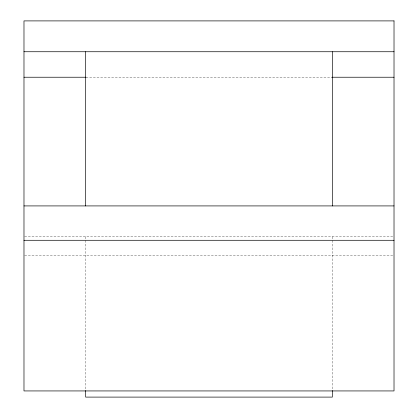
<?xml version="1.0" encoding="UTF-8"?>
<svg xmlns="http://www.w3.org/2000/svg" width="418" height="418" viewBox="0 0 418 418"><rect width="100%" height="100%" fill="white"/><g stroke="black" fill="none" stroke-linecap="round" stroke-linejoin="round"><path stroke-width="0.31" stroke-dasharray="2.09 1.57" d="M85.983 77.231L332.017 77.231M24.636 236.75L393.364 236.75M24.636 255.205L393.364 255.205M332.347 236.75L332.347 390.579M85.653 236.75L85.653 390.579"/><path stroke-width="0.63" d="M23.983 51.738L394.017 51.738M23.983 77.231L85.983 77.231M332.017 77.231L394.017 77.231M23.983 205.917L394.017 205.917M23.983 240.293L394.017 240.293M332.347 51.738L332.347 205.917M332.347 390.579L332.347 397.1L85.653 397.1L85.653 390.579M85.653 51.738L85.653 205.917M394.017 20.9L23.983 20.9L23.983 390.935L394.017 390.935L394.017 20.9"/></g></svg>
